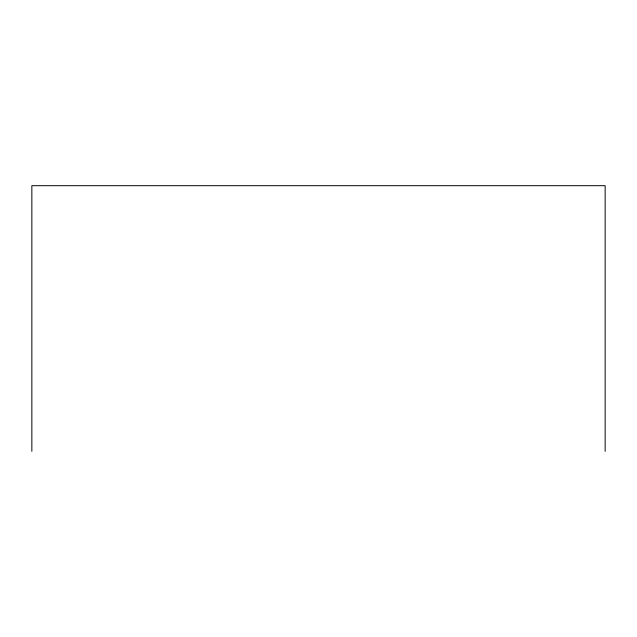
<?xml version="1.0" encoding="UTF-8"?>
<svg xmlns="http://www.w3.org/2000/svg" width="637" height="637" viewBox="0 0 637 637"><rect width="100%" height="100%" fill="white"/><g stroke="black" fill="none" stroke-linecap="round" stroke-linejoin="round"><path stroke-width="0.96" d="M605.15 451.314L605.15 185.685L31.85 185.685L31.85 451.314"/></g></svg>
